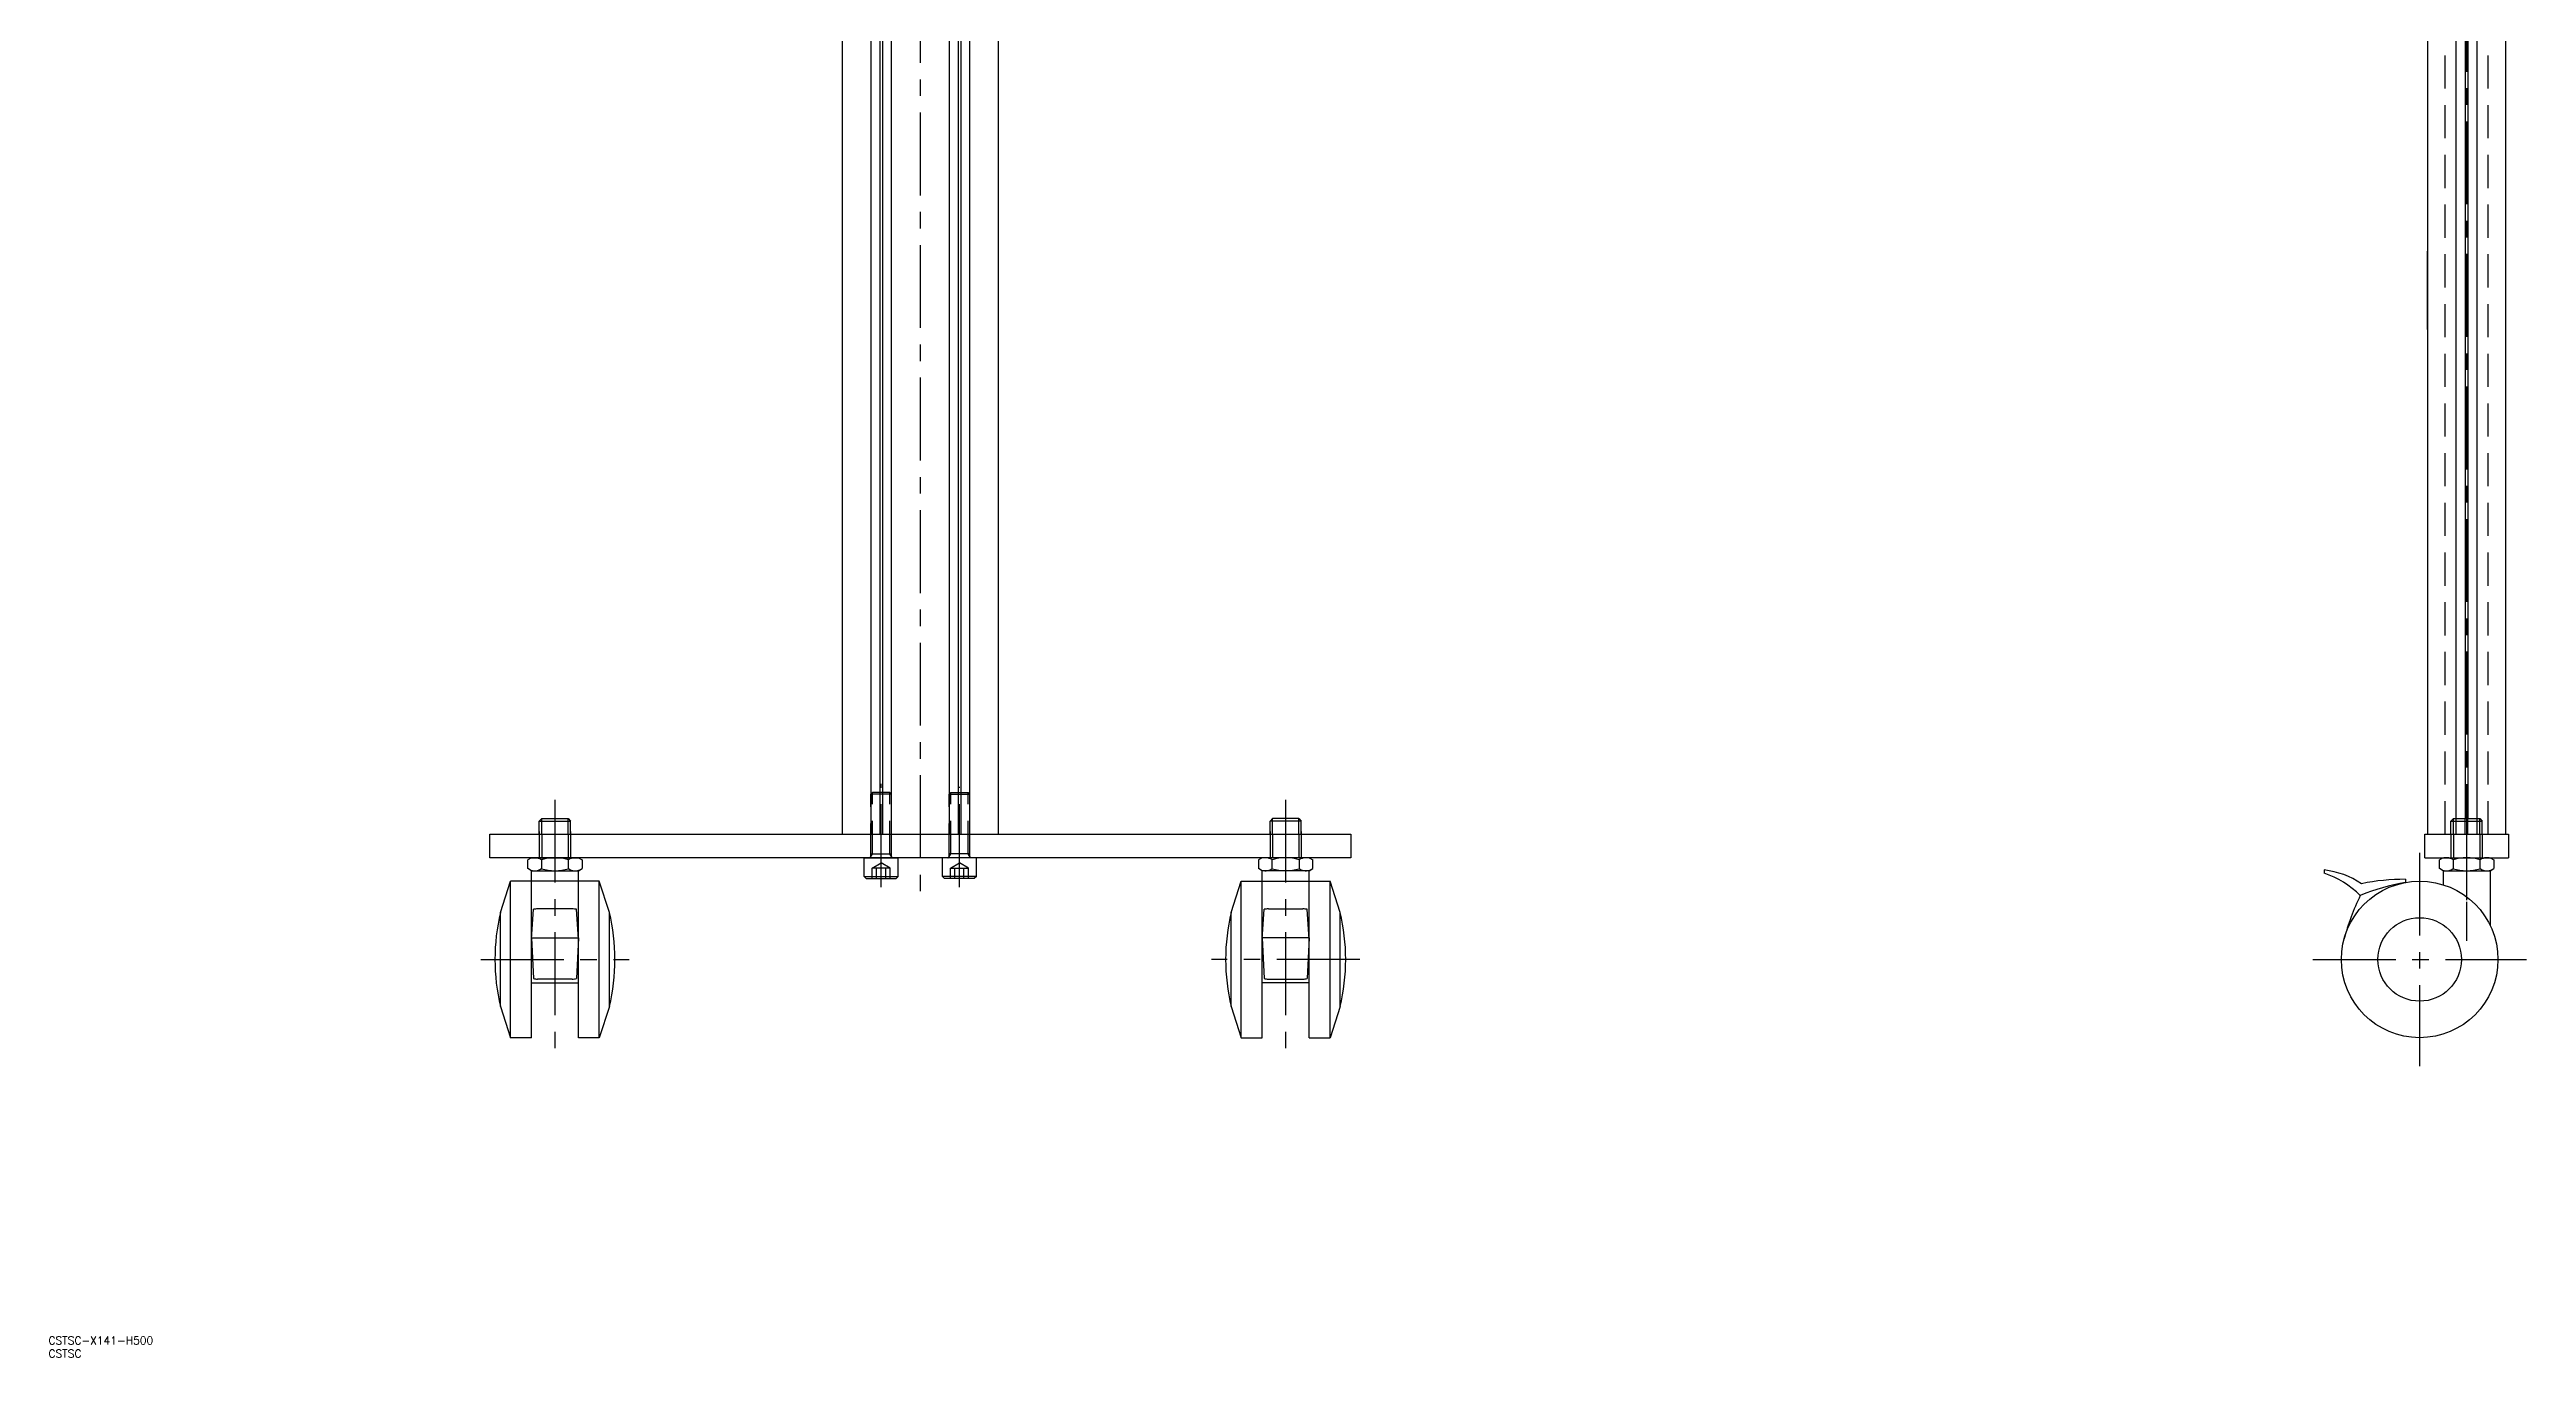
# Model space of a CAD drawing. Extents: x 0 to 977, y 0 to 1003.
# Drawn here: x 0 to 950, y 0 to 501 of the extents above; entities that cross this region are included whole.
import ezdxf

# ---------------------------------------------------------------- set-up
doc = ezdxf.new("R2010")
doc.units = 0
doc.linetypes.add('CENTER', pattern=[50.8, 31.75, -6.35, 6.35, -6.35])
doc.linetypes.add('DASHED', pattern=[19.05, 12.7, -6.35])
doc.layers.get('0').update_dxf_attribs({"linetype": 'CONTINUOUS'})
doc.layers.add('CENTER', color=1, linetype='CENTER')
doc.styles.get("Standard").update_dxf_attribs({"font": 'txt.shx', "height": 3, "bigfont": 'bigfont.shx'})

# ---------------------------------------------------------------- blocks, each defined once
blk = doc.blocks.new('*U17')
at = {"color": 7, "linetype": 'CONTINUOUS'}
blk.add_text('CSTSC-X141-H500', height=3, dxfattribs=at).set_placement((0, 5))
blk = doc.blocks.new('*U18')
at = {"color": 7, "linetype": 'CONTINUOUS'}
blk.add_text('CSTSC', height=3, dxfattribs=at).set_placement((0, 0))

msp = doc.modelspace()

# ---------------------------------------------------------------- linework, layer by layer
at = {"color": 7, "linetype": 'CONTINUOUS'}
for p, q in [((304.05, 700.54), (304.05, 200.54)), ((315.05, 700.54), (315.05, 200.54)), ((318.53, 700.54), (318.53, 200.54)), ((319.57, 700.54), (319.57, 200.54)), ((323.05, 200.54), (323.05, 700.54)), ((345.05, 700.54), (345.05, 200.54)), ((348.53, 700.54), (348.53, 200.54)), ((349.57, 700.54), (349.57, 200.54)), ((353.05, 200.54), (353.05, 700.54)), ((364.05, 200.54), (364.05, 700.54)), ((911.58, 700.54), (911.58, 200.54)), ((922.58, 206.54), (922.58, 700.54)), ((926.06, 700.54), (926.06, 206.54)), ((927.1, 700.54), (927.1, 206.54)), ((930.58, 206.54), (930.58, 700.54)), ((941.58, 200.54), (941.58, 700.54)), ((911.58, 453.94), (911.58, 423.94)), ((911.58, 393.94), (911.58, 423.94)), ((169.05, 200.54), (499.05, 200.54)), ((169.05, 191.54), (169.05, 200.54)), ((188.99, 206.54), (188.05, 205.59)), ((188.05, 205.59), (200.05, 205.59)), ((188.05, 200.54), (188.05, 205.59)), ((188.99, 206.54), (199.1, 206.54)), ((199.1, 206.54), (200.05, 205.59)), ((200.05, 200.54), (200.05, 205.59)), ((468.99, 206.54), (468.05, 205.59)), ((480.05, 205.59), (468.05, 205.59)), ((468.05, 200.54), (468.05, 205.59)), ((479.1, 206.54), (468.99, 206.54)), ((479.1, 206.54), (480.05, 205.59)), ((480.05, 200.54), (480.05, 205.59)), ((499.05, 200.54), (499.05, 191.54)), ((910.58, 200.54), (942.58, 200.54)), ((910.58, 191.54), (910.58, 200.54)), ((921.53, 206.54), (920.58, 205.59)), ((920.58, 205.59), (932.58, 205.59)), ((920.58, 200.54), (920.58, 205.59)), ((921.53, 206.54), (931.63, 206.54)), ((931.63, 206.54), (932.58, 205.59)), ((932.58, 200.54), (932.58, 205.59)), ((942.58, 200.54), (942.58, 191.54)), ((499.05, 191.54), (169.05, 191.54)), ((185.05, 191.54), (183.66, 190.73)), ((183.66, 187.34), (183.66, 190.73)), ((185.05, 191.54), (203.05, 191.54)), ((188.85, 190.73), (188.85, 187.34)), ((199.24, 187.34), (199.24, 190.73)), ((203.05, 191.54), (204.44, 190.73)), ((204.44, 190.73), (204.44, 187.34)), ((312.55, 184.34), (312.55, 191.54)), ((312.55, 191.54), (325.55, 191.54)), ((325.55, 184.34), (325.55, 191.54)), ((342.55, 184.34), (342.55, 191.54)), ((355.55, 191.54), (342.55, 191.54)), ((355.55, 184.34), (355.55, 191.54)), ((465.05, 191.54), (463.66, 190.73)), ((463.66, 190.73), (463.66, 187.34)), ((483.05, 191.54), (465.05, 191.54)), ((468.85, 187.34), (468.85, 190.73)), ((479.24, 190.73), (479.24, 187.34)), ((483.05, 191.54), (484.44, 190.73)), ((484.44, 187.34), (484.44, 190.73)), ((910.58, 191.54), (942.58, 191.54)), ((917.58, 191.54), (916.19, 190.73)), ((916.19, 187.34), (916.19, 190.73)), ((917.58, 191.54), (935.58, 191.54)), ((921.39, 190.73), (921.39, 187.34)), ((931.78, 187.34), (931.78, 190.73)), ((935.58, 191.54), (936.97, 190.73)), ((936.97, 190.73), (936.97, 187.34)), ((173.16, 170.54), (177.05, 182.54)), ((211.05, 182.54), (177.05, 182.54)), ((177.05, 122.54), (177.05, 182.54)), ((185.05, 186.54), (183.66, 187.34)), ((185.05, 122.54), (185.05, 186.54)), ((185.05, 186.54), (203.05, 186.54)), ((203.05, 186.54), (204.44, 187.34)), ((203.05, 122.54), (203.05, 186.54)), ((211.05, 122.54), (211.05, 182.54)), ((211.05, 122.54), (211.05, 182.54)), ((214.93, 170.54), (211.05, 182.54)), ((312.55, 184.34), (325.55, 184.34)), ((312.55, 184.34), (313.35, 183.54)), ((313.35, 183.54), (324.75, 183.54)), ((325.55, 184.34), (324.75, 183.54)), ((325.55, 184.34), (324.75, 183.54)), ((325.55, 184.34), (324.75, 183.54)), ((342.55, 184.34), (343.35, 183.54)), ((342.55, 184.34), (343.35, 183.54)), ((355.55, 184.34), (342.55, 184.34)), ((342.55, 184.34), (343.35, 183.54)), ((354.75, 183.54), (343.35, 183.54)), ((355.55, 184.34), (354.75, 183.54)), ((453.16, 170.54), (457.05, 182.54)), ((457.05, 182.54), (491.05, 182.54)), ((457.05, 122.54), (457.05, 182.54)), ((457.05, 122.54), (457.05, 182.54)), ((465.05, 186.54), (463.66, 187.34)), ((465.05, 122.54), (465.05, 186.54)), ((483.05, 186.54), (465.05, 186.54)), ((483.05, 186.54), (484.44, 187.34)), ((483.05, 122.54), (483.05, 186.54)), ((491.05, 122.54), (491.05, 182.54)), ((494.93, 170.54), (491.05, 182.54)), ((871.98, 186.85), (871.98, 185.63)), ((903.14, 183.26), (903.14, 182.04)), ((917.58, 186.54), (916.19, 187.34)), ((917.58, 186.54), (935.58, 186.54)), ((917.58, 186.54), (917.58, 181.16)), ((935.58, 186.54), (936.97, 187.34)), ((935.58, 186.54), (935.58, 165.62)), ((185.05, 160.33), (185.81, 171.75)), ((200.68, 171.96), (187.41, 171.96)), ((203.05, 160.33), (202.28, 171.75)), ((465.05, 160.33), (465.81, 171.75)), ((467.41, 171.96), (480.68, 171.96)), ((483.05, 160.33), (482.28, 171.75)), ((173.16, 134.49), (173.16, 170.59)), ((214.93, 134.49), (214.93, 170.59)), ((453.16, 134.49), (453.16, 170.59)), ((494.93, 134.49), (494.93, 170.59)), ((185.05, 160.79), (203.05, 160.79)), ((185.05, 160.79), (185.81, 145.19)), ((203.05, 160.79), (202.28, 145.19)), ((483.05, 160.79), (465.05, 160.79)), ((465.05, 160.79), (465.81, 145.19)), ((483.05, 160.79), (482.28, 145.19)), ((185.05, 143.54), (203.05, 143.54)), ((200.68, 144.98), (187.41, 144.98)), ((483.05, 143.54), (465.05, 143.54)), ((467.41, 144.98), (480.68, 144.98)), ((173.16, 134.49), (177.05, 122.54)), ((214.93, 134.49), (211.05, 122.54)), ((453.16, 134.49), (457.05, 122.54)), ((494.93, 134.49), (491.05, 122.54)), ((185.05, 122.54), (177.05, 122.54)), ((211.05, 122.54), (203.05, 122.54)), ((457.05, 122.54), (465.05, 122.54)), ((483.05, 122.54), (491.05, 122.54))]:
    msp.add_line(p, q, dxfattribs=at)
at = {"color": 3, "linetype": 'DASHED'}
for p, q in [((918.33, 200.54), (918.33, 700.54)), ((934.83, 200.54), (934.83, 700.54)), ((315.72, 216.54), (315.05, 215.86)), ((323.05, 215.86), (315.05, 215.86)), ((315.05, 191.94), (315.05, 215.86)), ((315.72, 193), (315.72, 216.54)), ((322.37, 216.54), (315.72, 216.54)), ((322.37, 193), (322.37, 216.54)), ((322.37, 216.54), (323.05, 215.86)), ((323.05, 191.94), (323.05, 215.86)), ((345.72, 216.54), (345.05, 215.86)), ((345.05, 215.86), (353.05, 215.86)), ((345.05, 191.94), (345.05, 215.86)), ((345.72, 193), (345.72, 216.54)), ((345.72, 216.54), (352.37, 216.54)), ((352.37, 193), (352.37, 216.54)), ((352.37, 216.54), (353.05, 215.86)), ((353.05, 191.94), (353.05, 215.86)), ((188.05, 201.54), (188.05, 200.54)), ((188.05, 200.54), (188.05, 191.54)), ((188.99, 200.54), (188.99, 191.54)), ((199.1, 200.54), (199.1, 191.54)), ((200.05, 201.54), (200.05, 200.54)), ((200.05, 200.54), (200.05, 191.54)), ((468.05, 201.54), (468.05, 200.54)), ((468.05, 200.54), (468.05, 191.54)), ((468.99, 200.54), (468.99, 191.54)), ((479.1, 200.54), (479.1, 191.54)), ((480.05, 201.54), (480.05, 200.54)), ((480.05, 200.54), (480.05, 191.54)), ((920.58, 200.54), (920.58, 191.54)), ((921.53, 200.54), (921.53, 191.54)), ((922.58, 200.54), (922.58, 206.54)), ((926.06, 200.54), (926.06, 206.54)), ((927.1, 200.54), (927.1, 206.54)), ((930.58, 200.54), (930.58, 206.54)), ((931.63, 200.54), (931.63, 191.54)), ((932.58, 200.54), (932.58, 191.54)), ((314.99, 191.74), (315.72, 193)), ((315.05, 193), (323.05, 193)), ((323.1, 191.74), (322.37, 193)), ((344.99, 191.74), (345.72, 193)), ((353.05, 193), (345.05, 193)), ((353.1, 191.74), (352.37, 193)), ((315.58, 187.54), (319.05, 189.54)), ((315.58, 183.54), (315.58, 187.54)), ((322.51, 187.54), (315.58, 187.54)), ((317.32, 183.54), (317.32, 187.54)), ((322.51, 187.54), (319.05, 189.54)), ((320.78, 183.54), (320.78, 187.54)), ((322.51, 183.54), (322.51, 187.54)), ((345.58, 187.54), (349.05, 189.54)), ((345.58, 183.54), (345.58, 187.54)), ((345.58, 187.54), (352.51, 187.54)), ((347.32, 183.54), (347.32, 187.54)), ((352.51, 187.54), (349.05, 189.54)), ((350.78, 183.54), (350.78, 187.54)), ((352.51, 183.54), (352.51, 187.54))]:
    msp.add_line(p, q, dxfattribs=at)
at = {"color": 3, "linetype": 'CONTINUOUS'}
for p, q in [((188.99, 200.54), (188.99, 206.54)), ((199.1, 200.54), (199.1, 206.54)), ((468.99, 200.54), (468.99, 206.54)), ((479.1, 200.54), (479.1, 206.54)), ((921.53, 200.54), (921.53, 206.54)), ((931.63, 200.54), (931.63, 206.54))]:
    msp.add_line(p, q, dxfattribs=at)
at = {"color": 7, "linetype": 'CONTINUOUS'}
for radius in [30, 16]:
    msp.add_circle((908.58, 152.54), radius, dxfattribs=at)
for centre, radius, start, end in [((186.25, 186.94), 4.6, 55.61575, 115.61575), ((194.05, 174.34), 17.2, 72.41205, 107.58795), ((201.84, 186.94), 4.6, 64.38425, 124.38425), ((466.25, 186.94), 4.6, 55.61575, 115.61575), ((474.05, 174.34), 17.2, 72.41205, 107.58795), ((481.84, 186.94), 4.6, 64.38425, 124.38425), ((918.79, 186.94), 4.6, 55.61575, 115.61575), ((926.58, 174.34), 17.2, 72.41205, 107.58795), ((934.38, 186.94), 4.6, 64.38425, 124.38425), ((186.25, 191.14), 4.6, 244.38425, 304.38425), ((194.05, 203.73), 17.2, 252.41205, 287.58795), ((201.84, 191.14), 4.6, 235.61575, 295.61575), ((466.25, 191.14), 4.6, 244.38425, 304.38425), ((474.05, 203.73), 17.2, 252.41205, 287.58795), ((481.84, 191.14), 4.6, 235.61575, 295.61575), ((867.94, 153.63), 33.46, 56.64363, 83.05468), ((859.55, 149.88), 37.85, 45.9951, 70.82229), ((919.34, 92.5), 91, 100.25321, 111.5991), ((902.67, 103.01), 80.25, 89.66341, 101.74598), ((918.79, 191.14), 4.6, 244.38425, 304.38425), ((926.58, 203.73), 17.2, 252.41205, 287.58795), ((934.38, 191.14), 4.6, 235.61575, 295.61575), ((194.05, 117.37), 55, 96.92962, 98.60863), ((194.05, 117.37), 55, 81.39137, 83.07038), ((474.05, 117.37), 55, 96.92962, 98.60863), ((474.05, 117.37), 55, 81.39137, 83.07038), ((967.61, 137.17), 91, 153.97279, 165.31868), ((249.05, 152.54), 78, 166.62214, 193.37786), ((139.05, 152.54), 78, 346.62214, 13.37786), ((529.05, 152.54), 78, 166.62214, 193.37786), ((419.05, 152.54), 78, 346.62214, 13.37786), ((194.05, 199.57), 55, 261.39137, 263.07038), ((194.05, 199.57), 55, 276.92962, 278.60863), ((474.05, 199.57), 55, 261.39137, 263.07038), ((474.05, 199.57), 55, 276.92962, 278.60863)]:
    msp.add_arc(centre, radius, start, end, dxfattribs=at)
at = {"color": 3, "linetype": 'DASHED'}
for centre, start, end in [((314.65, 191.94), 270, 0), ((323.45, 191.94), 180, 270), ((344.65, 191.94), 270, 0), ((353.45, 191.94), 180, 270)]:
    msp.add_arc(centre, 0.4, start, end, dxfattribs=at)
at = {"layer": 'CENTER', "color": 1, "linetype": 'CENTER'}
for p, q in [((926.58, 778.51), (926.58, 159.68)), ((334.05, 731.13), (334.05, 172.41)), ((319.05, 180.26), (319.05, 219.86)), ((349.05, 180.26), (349.05, 218.73)), ((194.05, 213.75), (194.05, 114.37)), ((474.05, 213.75), (474.05, 114.37)), ((926.58, 212.72), (926.58, 162.54)), ((908.58, 193.46), (908.58, 111.62)), ((165.66, 152.54), (222.44, 152.54)), ((502.44, 152.54), (445.66, 152.54)), ((867.66, 152.54), (949.5, 152.54))]:
    msp.add_line(p, q, dxfattribs=at)

# ---------------------------------------------------------------- block references
at = {"color": 7, "linetype": 'CONTINUOUS'}
for name in ['*U17', '*U18']:
    msp.add_blockref(name, (0, 0), dxfattribs=at)

doc.saveas('drawing.dxf')
